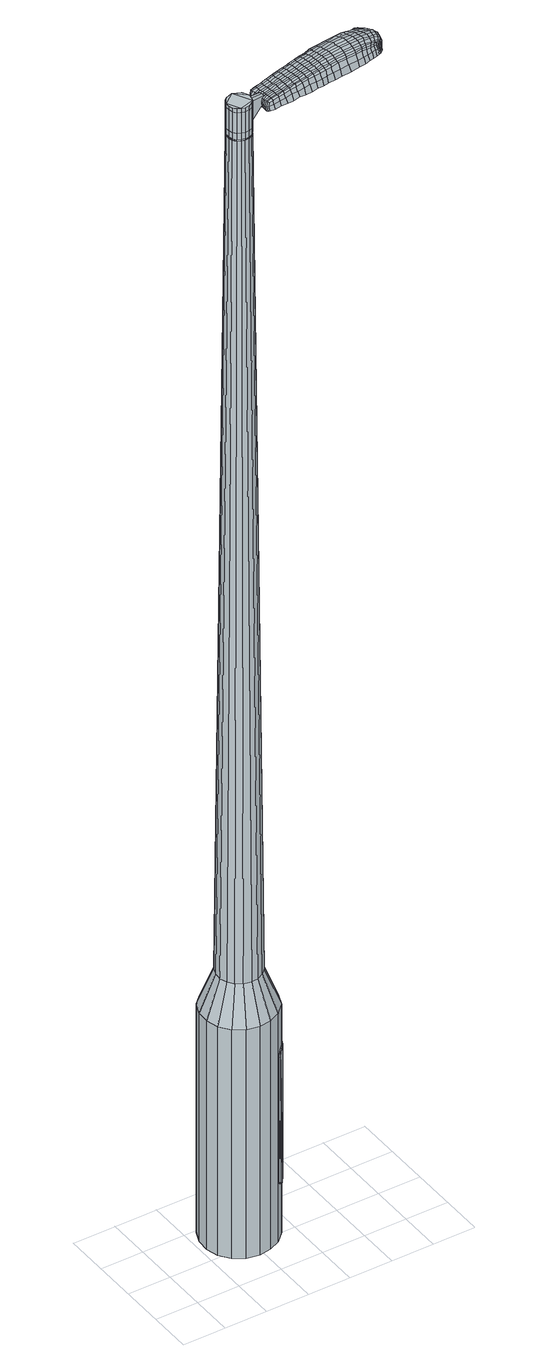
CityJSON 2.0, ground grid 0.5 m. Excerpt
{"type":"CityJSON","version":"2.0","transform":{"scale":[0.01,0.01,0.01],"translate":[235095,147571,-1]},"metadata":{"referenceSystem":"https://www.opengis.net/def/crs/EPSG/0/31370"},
"CityObjects":{
"object1":{"type":"GenericCityObject","attributes":{"cluster":335,"mean_distance_to_centroid":0.333,"new_centroid_x":235095.97,"new_centroid_y":147571.71,"mean_distance_to_camera":10.48,"H1":41.87,"H2":8.5,"Z_final":115.48,"cluster2":30,"proj_x":235096.91,"proj_y":147580.17,"id_line":38484,"bearing_l":96.34,"distance":8.51,"orientation":"right","G_obj":6.34},"geometry":[{"type":"MultiSurface","lod":"2","boundaries":[[[0,1,2,3]],[[1,4,5,2]],[[4,6,7,5]],[[6,8,9,7]],[[8,10,11,9]],[[10,12,13,11]],[[12,14,15,13]],[[14,16,17,15]],[[16,18,19,17]],[[18,20,21,19]],[[20,22,23,21]],[[22,24,25,23]],[[24,26,27,25]],[[26,28,29,27]],[[28,30,31,29]],[[30,32,33,31]],[[32,34,35,33]],[[34,0,3,35]],[[36,37,38,39]],[[38,40,41,42]],[[41,43,42]],[[42,44,45,46]],[[45,47,46]],[[46,48,49,50]],[[49,51,50]],[[42,46,50,38]],[[50,52,39,38]],[[53,36,39]],[[2,5,7,35]],[[7,9,11,15]],[[11,13,15]],[[15,17,19,23]],[[19,21,23]],[[23,25,27,31]],[[27,29,31]],[[15,23,31,7]],[[31,33,35,7]],[[3,2,35]],[[1,0,54,55]],[[0,34,56,54]],[[34,32,57,56]],[[32,30,58,57]],[[30,28,59,58]],[[28,26,60,59]],[[26,24,61,60]],[[24,22,62,61]],[[22,20,63,62]],[[20,18,64,63]],[[18,16,65,64]],[[16,14,66,65]],[[14,12,67,66]],[[12,10,68,67]],[[10,8,69,68]],[[8,6,70,69]],[[6,4,71,70]],[[4,1,55,71]],[[55,54,72,73]],[[54,56,74,72]],[[56,57,75,74]],[[57,58,76,75]],[[58,59,77,76]],[[59,60,78,77]],[[60,61,79,78]],[[61,62,80,79]],[[62,63,81,80]],[[63,64,82,81]],[[64,65,83,82]],[[65,66,84,83]],[[66,67,85,84]],[[67,68,86,85]],[[68,69,87,86]],[[69,70,88,87]],[[70,71,89,88]],[[71,55,73,89]],[[90,91,92,73]],[[74,93,91,90]],[[94,95,93,74]],[[76,96,95,94]],[[97,98,96,76]],[[99,100,98,97]],[[101,102,100,99]],[[103,104,102,101]],[[105,106,104,103]],[[107,108,106,105]],[[109,110,108,107]],[[111,112,110,109]],[[85,113,112,111]],[[114,115,113,85]],[[116,117,115,114]],[[118,119,117,116]],[[120,121,119,118]],[[73,92,121,120]],[[122,123,124,125]],[[126,122,125,127]],[[128,126,127,129]],[[130,128,129,131]],[[132,130,131,133]],[[134,132,133,135]],[[136,134,135,137]],[[138,136,137,139]],[[140,138,139,141]],[[142,140,141,143]],[[144,142,143,145]],[[146,144,145,147]],[[148,146,147,149]],[[150,148,149,151]],[[152,150,151,153]],[[154,152,153,155]],[[72,90,73]],[[72,74,90]],[[75,94,74]],[[75,76,94]],[[77,97,76]],[[77,78,99,97]],[[78,79,101,99]],[[79,80,103,101]],[[80,81,105,103]],[[81,82,107,105]],[[82,83,109,107]],[[83,84,111,109]],[[84,85,111]],[[86,114,85]],[[86,87,116,114]],[[87,88,118,116]],[[88,89,120,118]],[[89,73,120]],[[156,92,91]],[[157,121,92]],[[157,158,119,121]],[[158,159,117,119]],[[159,160,115,117]],[[160,113,115]],[[161,112,113]],[[161,162,110,112]],[[162,163,108,110]],[[163,164,106,108]],[[164,165,104,106]],[[165,166,102,104]],[[166,167,100,102]],[[167,168,98,100]],[[168,96,98]],[[169,95,96]],[[169,93,95]],[[156,91,93]],[[39,52,154,170]],[[92,156,171,155]],[[53,39,170,123]],[[156,93,124,171]],[[36,53,123,122]],[[93,169,125,124]],[[37,36,122,126]],[[169,96,127,125]],[[38,37,126,128]],[[96,168,129,127]],[[40,38,128,130]],[[168,167,131,129]],[[41,40,130,132]],[[167,166,133,131]],[[43,41,132,134]],[[166,165,135,133]],[[42,43,134,136]],[[165,164,137,135]],[[44,42,136,138]],[[164,163,139,137]],[[45,44,138,140]],[[163,162,141,139]],[[47,45,140,142]],[[162,161,143,141]],[[46,47,142,144]],[[161,113,145,143]],[[48,46,144,146]],[[113,160,147,145]],[[49,48,146,148]],[[160,159,149,147]],[[51,49,148,150]],[[159,158,151,149]],[[50,51,150,152]],[[158,157,153,151]],[[52,50,152,154]],[[157,92,155,153]],[[154,155,172,173]],[[155,171,174,172]],[[171,124,175,174]],[[124,123,176,175]],[[123,170,177,176]],[[170,154,173,177]],[[178,179,180,181]],[[182,178,181,183]],[[178,182,184,185]],[[179,178,185,186]],[[187,188,189,190]],[[191,187,190,192]],[[187,191,193,194]],[[188,187,194,195]],[[196,197,198,199]],[[200,196,199,201]],[[196,200,202,203]],[[197,196,203,204]],[[205,206,207,208]],[[209,205,208,210]],[[205,209,211,212]],[[206,205,212,213]],[[214,215,216,217]],[[218,214,217,219]],[[214,218,220,221]],[[215,214,221,222]],[[223,224,225,226]],[[227,223,226,228]],[[223,227,229,230]],[[224,223,230,231]],[[232,233,234,235]],[[224,232,235,225]],[[232,224,231,236]],[[233,232,236,237]],[[238,239,240,241]],[[233,238,241,234]],[[238,233,237,242]],[[239,238,242,243]],[[244,182,183,245]],[[239,244,245,240]],[[244,239,243,246]],[[182,244,246,184]],[[247,248,249,250]],[[251,247,250,252]],[[247,251,253,254]],[[248,247,254,255]],[[256,257,258,259]],[[248,256,259,249]],[[256,248,255,260]],[[257,256,260,261]],[[262,263,264,265]],[[257,262,265,258]],[[262,257,261,266]],[[263,262,266,267]],[[268,269,270,271]],[[263,268,271,264]],[[268,263,267,272]],[[269,268,272,273]],[[274,179,186,275]],[[269,274,275,270]],[[274,269,273,276]],[[179,274,276,180]],[[277,278,279,280]],[[281,277,280,282]],[[277,281,283,284]],[[278,277,284,285]],[[286,287,288,289]],[[278,286,289,279]],[[286,278,285,290]],[[287,286,290,291]],[[292,293,294,295]],[[287,292,295,288]],[[292,287,291,296]],[[293,292,296,297]],[[298,191,192,299]],[[293,298,299,294]],[[298,293,297,300]],[[191,298,300,193]],[[301,302,303,304]],[[305,301,304,306]],[[301,305,307,308]],[[302,301,308,309]],[[310,311,312,313]],[[302,310,313,303]],[[310,302,309,314]],[[311,310,314,315]],[[316,317,318,319]],[[311,316,319,312]],[[316,311,315,320]],[[317,316,320,321]],[[322,323,324,325]],[[317,322,325,318]],[[322,317,321,326]],[[323,322,326,327]],[[328,188,195,329]],[[323,328,329,324]],[[328,323,327,330]],[[188,328,330,189]],[[331,217,216,332]],[[333,331,332,334]],[[331,333,335,336]],[[217,331,336,219]],[[337,333,334,338]],[[339,337,338,340]],[[337,339,341,342]],[[333,337,342,335]],[[343,339,340,344]],[[345,343,344,346]],[[343,345,347,348]],[[339,343,348,341]],[[349,345,346,350]],[[351,349,350,352]],[[349,351,353,354]],[[345,349,354,347]],[[355,351,352,356]],[[206,355,356,207]],[[355,206,213,357]],[[351,355,357,353]],[[358,359,204,203]],[[360,358,203,202]],[[358,360,361,362]],[[359,358,362,363]],[[364,365,363,362]],[[366,364,362,361]],[[364,366,367,368]],[[365,364,368,369]],[[370,371,369,368]],[[372,370,368,367]],[[370,372,373,374]],[[371,370,374,375]],[[376,377,375,374]],[[378,376,374,373]],[[376,378,211,209]],[[377,376,209,210]],[[379,380,381,382]],[[281,379,382,283]],[[379,281,282,383]],[[380,379,383,384]],[[385,200,201,386]],[[380,385,386,381]],[[385,380,384,387]],[[200,385,387,202]],[[388,389,390,391]],[[227,388,391,229]],[[388,227,228,392]],[[389,388,392,393]],[[394,395,396,397]],[[389,394,397,390]],[[394,389,393,398]],[[395,394,398,399]],[[400,197,204,401]],[[395,400,401,396]],[[400,395,399,402]],[[197,400,402,198]],[[403,404,405,406]],[[185,403,406,186]],[[403,185,184,407]],[[404,403,407,408]],[[409,410,411,412]],[[404,409,412,405]],[[409,404,408,413]],[[410,409,413,414]],[[415,208,207,416]],[[410,415,416,411]],[[415,410,414,417]],[[208,415,417,210]],[[418,419,420,421]],[[190,418,421,192]],[[418,190,189,422]],[[419,418,422,423]],[[424,212,211,425]],[[419,424,425,420]],[[424,419,423,426]],[[212,424,426,213]],[[427,428,429,430]],[[305,427,430,307]],[[427,305,306,431]],[[428,427,431,432]],[[433,218,219,434]],[[428,433,434,429]],[[433,428,432,435]],[[218,433,435,220]],[[436,437,438,439]],[[251,436,439,253]],[[436,251,252,440]],[[437,436,440,441]],[[442,443,444,445]],[[437,442,445,438]],[[442,437,441,446]],[[443,442,446,447]],[[448,215,222,449]],[[443,448,449,444]],[[448,443,447,450]],[[215,448,450,216]],[[451,452,441,440]],[[250,451,440,252]],[[451,250,249,453]],[[452,451,453,454]],[[455,456,447,446]],[[452,455,446,441]],[[455,452,454,457]],[[456,455,457,458]],[[459,332,216,450]],[[456,459,450,447]],[[459,456,458,460]],[[332,459,460,334]],[[461,462,463,464]],[[308,461,464,309]],[[461,308,307,430]],[[462,461,430,429]],[[465,336,335,466]],[[462,465,466,463]],[[465,462,429,434]],[[336,465,434,219]],[[467,468,454,453]],[[259,467,453,249]],[[467,259,258,469]],[[468,467,469,470]],[[471,472,458,457]],[[468,471,457,454]],[[471,468,470,473]],[[472,471,473,474]],[[475,338,334,460]],[[472,475,460,458]],[[475,472,474,476]],[[338,475,476,340]],[[477,478,479,480]],[[314,477,480,315]],[[477,314,309,464]],[[478,477,464,463]],[[481,342,341,482]],[[478,481,482,479]],[[481,478,463,466]],[[342,481,466,335]],[[483,484,470,469]],[[265,483,469,258]],[[483,265,264,485]],[[484,483,485,486]],[[487,488,474,473]],[[484,487,473,470]],[[487,484,486,489]],[[488,487,489,490]],[[491,344,340,476]],[[488,491,476,474]],[[491,488,490,492]],[[344,491,492,346]],[[493,494,495,496]],[[320,493,496,321]],[[493,320,315,480]],[[494,493,480,479]],[[497,348,347,498]],[[494,497,498,495]],[[497,494,479,482]],[[348,497,482,341]],[[499,500,486,485]],[[271,499,485,264]],[[499,271,270,501]],[[500,499,501,502]],[[503,504,490,489]],[[500,503,489,486]],[[503,500,502,505]],[[504,503,505,506]],[[507,350,346,492]],[[504,507,492,490]],[[507,504,506,508]],[[350,507,508,352]],[[509,510,511,512]],[[326,509,512,327]],[[509,326,321,496]],[[510,509,496,495]],[[513,354,353,514]],[[510,513,514,511]],[[513,510,495,498]],[[354,513,498,347]],[[515,516,502,501]],[[275,515,501,270]],[[515,275,186,406]],[[516,515,406,405]],[[517,518,506,505]],[[516,517,505,502]],[[517,516,405,412]],[[518,517,412,411]],[[519,356,352,508]],[[518,519,508,506]],[[519,518,411,416]],[[356,519,416,207]],[[520,521,423,422]],[[330,520,422,189]],[[520,330,327,512]],[[521,520,512,511]],[[522,357,213,426]],[[521,522,426,423]],[[522,521,511,514]],[[357,522,514,353]],[[523,524,384,383]],[[280,523,383,282]],[[523,280,279,525]],[[524,523,525,526]],[[527,360,202,387]],[[524,527,387,384]],[[527,524,526,528]],[[360,527,528,361]],[[529,530,531,532]],[[230,529,532,231]],[[529,230,229,391]],[[530,529,391,390]],[[533,534,535,536]],[[530,533,536,531]],[[533,530,390,397]],[[534,533,397,396]],[[537,359,363,538]],[[534,537,538,535]],[[537,534,396,401]],[[359,537,401,204]],[[539,540,526,525]],[[289,539,525,279]],[[539,289,288,541]],[[540,539,541,542]],[[543,366,361,528]],[[540,543,528,526]],[[543,540,542,544]],[[366,543,544,367]],[[545,546,547,548]],[[236,545,548,237]],[[545,236,231,532]],[[546,545,532,531]],[[549,550,551,552]],[[546,549,552,547]],[[549,546,531,536]],[[550,549,536,535]],[[553,365,369,554]],[[550,553,554,551]],[[553,550,535,538]],[[365,553,538,363]],[[555,556,542,541]],[[295,555,541,288]],[[555,295,294,557]],[[556,555,557,558]],[[559,372,367,544]],[[556,559,544,542]],[[559,556,558,560]],[[372,559,560,373]],[[561,562,563,564]],[[242,561,564,243]],[[561,242,237,548]],[[562,561,548,547]],[[565,566,567,568]],[[562,565,568,563]],[[565,562,547,552]],[[566,565,552,551]],[[569,371,375,570]],[[566,569,570,567]],[[569,566,551,554]],[[371,569,554,369]],[[571,572,558,557]],[[299,571,557,294]],[[571,299,192,421]],[[572,571,421,420]],[[573,378,373,560]],[[572,573,560,558]],[[573,572,420,425]],[[378,573,425,211]],[[574,575,408,407]],[[246,574,407,184]],[[574,246,243,564]],[[575,574,564,563]],[[576,577,414,413]],[[575,576,413,408]],[[576,575,563,568]],[[577,576,568,567]],[[578,377,210,417]],[[577,578,417,414]],[[578,577,567,570]],[[377,578,570,375]],[[579,580,581,582]],[[582,581,583,584]],[[585,583,581,586]],[[586,581,580,587]],[[588,589,590,591]],[[591,590,592,593]],[[594,592,590,595]],[[595,590,589,596]],[[597,598,599,600]],[[600,599,601,602]],[[603,601,599,604]],[[604,599,598,605]],[[606,607,608,609]],[[609,608,610,611]],[[612,610,608,613]],[[613,608,607,614]],[[615,616,617,618]],[[618,617,619,620]],[[621,619,617,622]],[[622,617,616,623]],[[624,625,626,627]],[[627,626,628,629]],[[630,628,626,631]],[[631,626,625,632]],[[633,634,635,636]],[[636,635,625,624]],[[632,625,635,637]],[[637,635,634,638]],[[639,640,641,642]],[[642,641,634,633]],[[638,634,641,643]],[[643,641,640,644]],[[584,583,645,646]],[[646,645,640,639]],[[644,640,645,647]],[[647,645,583,585]],[[648,649,650,651]],[[651,650,652,653]],[[654,652,650,655]],[[655,650,649,656]],[[657,658,659,660]],[[660,659,649,648]],[[656,649,659,661]],[[661,659,658,662]],[[663,664,665,666]],[[666,665,658,657]],[[662,658,665,667]],[[667,665,664,668]],[[669,670,671,672]],[[672,671,664,663]],[[668,664,671,673]],[[673,671,670,674]],[[587,580,675,676]],[[676,675,670,669]],[[674,670,675,677]],[[677,675,580,579]],[[678,679,680,681]],[[681,680,682,683]],[[684,682,680,685]],[[685,680,679,686]],[[687,688,689,690]],[[690,689,679,678]],[[686,679,689,691]],[[691,689,688,692]],[[693,694,695,696]],[[696,695,688,687]],[[692,688,695,697]],[[697,695,694,698]],[[593,592,699,700]],[[700,699,694,693]],[[698,694,699,701]],[[701,699,592,594]],[[702,703,704,705]],[[705,704,706,707]],[[708,706,704,709]],[[709,704,703,710]],[[711,712,713,714]],[[714,713,703,702]],[[710,703,713,715]],[[715,713,712,716]],[[717,718,719,720]],[[720,719,712,711]],[[716,712,719,721]],[[721,719,718,722]],[[723,724,725,726]],[[726,725,718,717]],[[722,718,725,727]],[[727,725,724,728]],[[596,589,729,730]],[[730,729,724,723]],[[728,724,729,731]],[[731,729,589,588]],[[615,618,732,733]],[[733,732,734,735]],[[736,734,732,737]],[[737,732,618,620]],[[735,734,738,739]],[[739,738,740,741]],[[742,740,738,743]],[[743,738,734,736]],[[741,740,744,745]],[[745,744,746,747]],[[748,746,744,749]],[[749,744,740,742]],[[747,746,750,751]],[[751,750,752,753]],[[754,752,750,755]],[[755,750,746,748]],[[753,752,756,757]],[[757,756,607,606]],[[614,607,756,758]],[[758,756,752,754]],[[605,759,760,604]],[[604,760,761,603]],[[762,761,760,763]],[[763,760,759,764]],[[764,765,766,763]],[[763,766,767,762]],[[768,767,766,769]],[[769,766,765,770]],[[770,771,772,769]],[[769,772,773,768]],[[774,773,772,775]],[[775,772,771,776]],[[776,777,778,775]],[[775,778,779,774]],[[612,779,778,610]],[[610,778,777,611]],[[780,781,782,783]],[[783,782,682,684]],[[683,682,782,784]],[[784,782,781,785]],[[602,601,786,787]],[[787,786,781,780]],[[785,781,786,788]],[[788,786,601,603]],[[789,790,791,792]],[[792,791,628,630]],[[629,628,791,793]],[[793,791,790,794]],[[795,796,797,798]],[[798,797,790,789]],[[794,790,797,799]],[[799,797,796,800]],[[605,598,801,802]],[[802,801,796,795]],[[800,796,801,803]],[[803,801,598,597]],[[804,805,806,807]],[[807,806,586,587]],[[585,586,806,808]],[[808,806,805,809]],[[810,811,812,813]],[[813,812,805,804]],[[809,805,812,814]],[[814,812,811,815]],[[606,609,816,817]],[[817,816,811,810]],[[815,811,816,818]],[[818,816,609,611]],[[819,820,821,822]],[[822,821,591,593]],[[588,591,821,823]],[[823,821,820,824]],[[612,613,825,826]],[[826,825,820,819]],[[824,820,825,827]],[[827,825,613,614]],[[828,829,830,831]],[[831,830,706,708]],[[707,706,830,832]],[[832,830,829,833]],[[620,619,834,835]],[[835,834,829,828]],[[833,829,834,836]],[[836,834,619,621]],[[837,838,839]],[[839,838,652,654]],[[653,652,838,840]],[[840,838,841]],[[842,843,844,845]],[[845,844,838,837]],[[841,838,844,846]],[[846,844,843,847]],[[623,616,848,849]],[[849,848,843,842]],[[847,843,848,850]],[[850,848,616,615]],[[841,851,852,840]],[[840,852,651,653]],[[648,651,852,853]],[[853,852,851,854]],[[847,855,856,846]],[[846,856,851,841]],[[854,851,856,857]],[[857,856,855,858]],[[615,733,173,850]],[[850,173,855,847]],[[858,855,173,859]],[[859,173,733,735]],[[860,861,862,863]],[[863,862,709,710]],[[708,709,862,831]],[[831,862,861,828]],[[736,737,864,865]],[[865,864,861,860]],[[828,861,864,835]],[[835,864,737,620]],[[854,866,867,853]],[[853,867,660,648]],[[657,660,867,868]],[[868,867,866,869]],[[858,870,871,857]],[[857,871,866,854]],[[869,866,871,872]],[[872,871,870,873]],[[735,739,874,859]],[[859,874,870,858]],[[873,870,874,875]],[[875,874,739,741]],[[876,877,878,879]],[[879,878,715,716]],[[710,715,878,863]],[[863,878,877,860]],[[742,743,880,881]],[[881,880,877,876]],[[860,877,880,865]],[[865,880,743,736]],[[869,882,883,868]],[[868,883,666,657]],[[663,666,883,884]],[[884,883,882,885]],[[873,886,887,872]],[[872,887,882,869]],[[885,882,887,888]],[[888,887,886,889]],[[741,745,890,875]],[[875,890,886,873]],[[889,886,890,891]],[[891,890,745,747]],[[892,893,894,895]],[[895,894,721,722]],[[716,721,894,879]],[[879,894,893,876]],[[748,749,896,897]],[[897,896,893,892]],[[876,893,896,881]],[[881,896,749,742]],[[885,898,899,884]],[[884,899,672,663]],[[669,672,899,900]],[[900,899,898,901]],[[889,902,903,888]],[[888,903,898,885]],[[901,898,903,904]],[[904,903,902,905]],[[747,751,906,891]],[[891,906,902,889]],[[905,902,906,907]],[[907,906,751,753]],[[908,909,910,911]],[[911,910,727,728]],[[722,727,910,895]],[[895,910,909,892]],[[754,755,912,913]],[[913,912,909,908]],[[892,909,912,897]],[[897,912,755,748]],[[901,914,915,900]],[[900,915,676,669]],[[587,676,915,807]],[[807,915,914,804]],[[905,916,917,904]],[[904,917,914,901]],[[804,914,917,813]],[[813,917,916,810]],[[753,757,918,907]],[[907,918,916,905]],[[810,916,918,817]],[[817,918,757,606]],[[824,919,920,823]],[[823,920,731,588]],[[728,731,920,911]],[[911,920,919,908]],[[614,758,921,827]],[[827,921,919,824]],[[908,919,921,913]],[[913,921,758,754]],[[785,922,923,784]],[[784,923,681,683]],[[678,681,923,924]],[[924,923,922,925]],[[603,761,926,788]],[[788,926,922,785]],[[925,922,926,927]],[[927,926,761,762]],[[928,929,930,931]],[[931,930,631,632]],[[630,631,930,792]],[[792,930,929,789]],[[932,933,934,935]],[[935,934,929,928]],[[789,929,934,798]],[[798,934,933,795]],[[764,759,936,937]],[[937,936,933,932]],[[795,933,936,802]],[[802,936,759,605]],[[925,938,939,924]],[[924,939,690,678]],[[687,690,939,940]],[[940,939,938,941]],[[762,767,942,927]],[[927,942,938,925]],[[941,938,942,943]],[[943,942,767,768]],[[944,945,946,947]],[[947,946,637,638]],[[632,637,946,931]],[[931,946,945,928]],[[948,949,950,951]],[[951,950,945,944]],[[928,945,950,935]],[[935,950,949,932]],[[770,765,952,953]],[[953,952,949,948]],[[932,949,952,937]],[[937,952,765,764]],[[941,954,955,940]],[[940,955,696,687]],[[693,696,955,956]],[[956,955,954,957]],[[768,773,958,943]],[[943,958,954,941]],[[957,954,958,959]],[[959,958,773,774]],[[960,961,962,963]],[[963,962,643,644]],[[638,643,962,947]],[[947,962,961,944]],[[964,965,966,967]],[[967,966,961,960]],[[944,961,966,951]],[[951,966,965,948]],[[776,771,968,969]],[[969,968,965,964]],[[948,965,968,953]],[[953,968,771,770]],[[957,970,971,956]],[[956,971,700,693]],[[593,700,971,822]],[[822,971,970,819]],[[774,779,972,959]],[[959,972,970,957]],[[819,970,972,826]],[[826,972,779,612]],[[809,973,974,808]],[[808,974,647,585]],[[644,647,974,963]],[[963,974,973,960]],[[815,975,976,814]],[[814,976,973,809]],[[960,973,976,967]],[[967,976,975,964]],[[611,777,977,818]],[[818,977,975,815]],[[964,975,977,969]],[[969,977,777,776]],[[579,582,181,180]],[[582,584,183,181]],[[594,595,194,193]],[[595,596,195,194]],[[597,600,199,198]],[[600,602,201,199]],[[621,622,221,220]],[[622,623,222,221]],[[624,627,226,225]],[[627,629,228,226]],[[633,636,235,234]],[[636,624,225,235]],[[639,642,241,240]],[[642,633,234,241]],[[584,646,245,183]],[[646,639,240,245]],[[654,655,254,253]],[[655,656,255,254]],[[656,661,260,255]],[[661,662,261,260]],[[662,667,266,261]],[[667,668,267,266]],[[668,673,272,267]],[[673,674,273,272]],[[674,677,276,273]],[[677,579,180,276]],[[684,685,284,283]],[[685,686,285,284]],[[686,691,290,285]],[[691,692,291,290]],[[692,697,296,291]],[[697,698,297,296]],[[698,701,300,297]],[[701,594,193,300]],[[702,705,304,303]],[[705,707,306,304]],[[711,714,313,312]],[[714,702,303,313]],[[717,720,319,318]],[[720,711,312,319]],[[723,726,325,324]],[[726,717,318,325]],[[596,730,329,195]],[[730,723,324,329]],[[780,783,382,381]],[[783,684,283,382]],[[602,787,386,201]],[[787,780,381,386]],[[629,793,392,228]],[[793,794,393,392]],[[794,799,398,393]],[[799,800,399,398]],[[800,803,402,399]],[[803,597,198,402]],[[707,832,431,306]],[[832,833,432,431]],[[833,836,435,432]],[[836,621,220,435]],[[837,839,439,438]],[[839,654,253,439]],[[842,845,445,444]],[[845,837,438,445]],[[623,849,449,222]],[[849,842,444,449]],[[978,979,980,981]],[[982,983,981,980]],[[984,985,986,987]],[[988,989,990,991]],[[979,992,993,980]],[[994,982,980,993]],[[995,984,987,996]],[[997,998,989,988]],[[992,999,1000,993]],[[1000,1001,994,993]],[[1002,995,996,1003]],[[1004,998,997,1005]],[[999,1006,1007,1000]],[[1007,1008,1001,1000]],[[1009,1002,1003,1010]],[[1011,1004,1005,1012]],[[1013,1014,1015,1016]],[[1017,1018,1014,1013]],[[1017,1019,1020,1018]],[[1019,1021,1022,1020]],[[1023,1024,1025,1026]],[[1027,1028,1024,1023]],[[1029,1030,1028,1027]],[[1031,1032,1030,1029]],[[1026,1015,1014,1023]],[[1023,1014,1018,1027]],[[1018,1020,1029,1027]],[[1020,1022,1031,1029]],[[987,986,983,982]],[[996,987,982,994]],[[1001,1003,996,994]],[[1008,1010,1003,1001]],[[988,991,985,984]],[[997,988,984,995]],[[1005,997,995,1002]],[[1012,1005,1002,1009]],[[989,1013,1016,990]],[[998,1017,1013,989]],[[1019,1017,998,1004]],[[1021,1019,1004,1011]],[[1033,1034,1035,1036]],[[1035,1037,1038,1039]],[[1035,1039,1040,1041]],[[1035,1041,1036]],[[1042,1033,1036,1043]],[[1044,1043,1036,1045]],[[1046,1045,1036]],[[1047,1035,1034,1048]],[[1049,1047,1048,1050]],[[1051,1049,1050,1052]],[[1053,1051,1052,1054]],[[1055,1053,1054,1056]],[[1056,1057,1058,1059]],[[1056,1059,1060,1061]],[[1056,1061,1062,1063]],[[1062,1064,1065,1066]],[[1062,1066,1067,1068]],[[1062,1068,1063]],[[1056,1063,1055]],[[1069,1070,1034,1033]],[[1071,1072,1037,1035]],[[1073,1074,1046,1036]],[[1070,1075,1048,1034]],[[1076,1071,1035,1047]],[[1075,1077,1050,1048]],[[1078,1076,1047,1049]],[[1077,1079,1052,1050]],[[1080,1078,1049,1051]],[[1079,1081,1054,1052]],[[1082,1080,1051,1053]],[[1081,1083,1056,1054]],[[1084,1082,1053,1055]],[[1083,1085,1057,1056]],[[1086,1087,1064,1062]],[[1088,1084,1055,1063]],[[1058,1057,1085,1089]],[[1059,1058,1089,1090]],[[1060,1059,1090,1091]],[[1061,1060,1091,1092]],[[1062,1061,1092,1086]],[[1093,1069,1033,1042]],[[1094,1093,1042,1043]],[[1095,1094,1043,1044]],[[1096,1095,1044,1045]],[[1074,1096,1045,1046]],[[1038,1037,1072,1097]],[[1065,1064,1087,1098]],[[1039,1038,1097,1099]],[[1040,1039,1099,1100]],[[1041,1040,1100,1101]],[[1036,1041,1101,1073]],[[1066,1065,1098,1102]],[[1067,1066,1102,1103]],[[1068,1067,1103,1104]],[[1063,1068,1104,1088]]]}]}
},
"vertices":[
[140,78,384],[139,63,384],[139,63,96],[140,78,96],[134,50,384],[134,50,96],[123,39,384],[123,39,96],[110,33,384],[110,33,96],[96,31,384],[96,31,96],[81,34,384],[81,34,96],[69,42,384],[69,42,96],[60,54,384],[60,54,96],[56,68,384],[56,68,96],[57,83,384],[57,83,96],[63,97,384],[63,97,96],[73,107,384],[73,107,96],[86,114,384],[86,114,96],[101,115,384],[101,115,96],[115,112,384],[115,112,96],[128,104,384],[128,104,96],[136,92,384],[136,92,96],[108,83,1524],[104,85,1524],[99,87,1524],[112,75,1524],[95,86,1524],[90,84,1524],[85,76,1524],[87,81,1524],[85,72,1524],[86,67,1524],[93,61,1524],[89,63,1524],[97,60,1524],[102,60,1524],[110,66,1524],[106,62,1524],[111,70,1524],[110,79,1524],[123,76,429],[123,67,429],[121,84,429],[116,91,429],[108,96,429],[100,98,429],[91,97,429],[83,93,429],[77,87,429],[74,79,429],[73,70,429],[76,62,429],[81,55,429],[88,50,429],[97,48,429],[105,49,429],[113,53,429],[119,59,429],[112,75,1483],[111,70,1483],[110,79,1483],[108,83,1483],[104,85,1483],[99,87,1483],[95,86,1483],[90,84,1483],[87,81,1483],[85,76,1483],[85,72,1483],[86,67,1483],[89,63,1483],[93,61,1483],[97,60,1483],[102,60,1483],[106,62,1483],[110,66,1483],[111,75,1483],[111,75,1485],[111,70,1485],[110,79,1485],[107,82,1483],[107,82,1485],[104,85,1485],[99,86,1483],[99,86,1485],[95,85,1483],[95,85,1485],[91,83,1483],[91,83,1485],[88,80,1483],[88,80,1485],[86,76,1483],[86,76,1485],[86,72,1483],[86,72,1485],[87,67,1483],[87,67,1485],[89,64,1483],[89,64,1485],[93,61,1485],[98,60,1483],[98,60,1485],[102,61,1483],[102,61,1485],[106,63,1483],[106,63,1485],[109,66,1483],[109,66,1485],[108,83,1519],[110,79,1519],[110,79,1493],[108,83,1493],[104,85,1519],[104,85,1493],[99,87,1519],[99,87,1493],[95,86,1519],[95,86,1493],[90,84,1519],[90,84,1493],[87,81,1519],[87,81,1493],[85,76,1519],[85,76,1493],[85,72,1519],[85,72,1493],[86,67,1519],[86,67,1493],[89,63,1519],[89,63,1493],[93,61,1519],[93,61,1493],[97,60,1519],[97,60,1493],[102,60,1519],[102,60,1493],[106,62,1519],[106,62,1493],[110,66,1519],[110,66,1493],[111,70,1519],[111,70,1493],[112,75,1485],[110,66,1485],[106,62,1485],[102,60,1485],[97,60,1485],[89,63,1485],[86,67,1485],[85,72,1485],[85,76,1485],[87,81,1485],[90,84,1485],[95,86,1485],[99,87,1485],[108,83,1485],[112,75,1519],[112,75,1493],[131,73,1513],[131,73,1518],[130,77,1513],[130,80,1513],[130,80,1518],[130,77,1518],[206,65,1519],[199,65,1518],[200,64,1509],[208,64,1510],[215,66,1519],[216,65,1510],[214,68,1526],[205,67,1525],[198,66,1525],[202,104,1519],[195,103,1518],[194,101,1525],[201,102,1525],[211,105,1519],[210,103,1526],[212,107,1510],[203,105,1510],[196,104,1509],[277,94,1519],[277,91,1519],[278,91,1513],[278,95,1513],[275,98,1519],[276,99,1513],[274,98,1524],[275,94,1524],[276,91,1524],[203,86,1530],[196,85,1529],[196,82,1529],[204,83,1530],[212,87,1531],[213,84,1531],[212,91,1530],[203,90,1530],[196,89,1529],[123,77,1512],[123,74,1512],[125,75,1517],[124,77,1517],[123,80,1512],[124,80,1517],[124,80,1506],[124,77,1506],[124,74,1506],[265,73,1519],[262,73,1519],[263,71,1512],[266,72,1512],[267,74,1518],[268,73,1512],[266,75,1522],[264,75,1523],[261,74,1524],[257,71,1519],[251,70,1519],[253,69,1512],[258,70,1512],[256,73,1524],[251,72,1525],[245,69,1519],[238,68,1519],[239,67,1511],[247,68,1511],[245,71,1526],[237,70,1526],[226,67,1519],[228,66,1510],[225,69,1526],[132,61,1513],[140,62,1513],[139,63,1518],[132,62,1517],[127,62,1512],[128,62,1516],[128,61,1506],[133,60,1507],[141,61,1507],[147,62,1514],[155,63,1515],[154,64,1520],[146,63,1519],[149,61,1507],[156,61,1507],[162,63,1515],[170,63,1516],[169,65,1522],[161,64,1521],[164,62,1508],[171,62,1508],[177,64,1517],[185,64,1517],[183,65,1524],[176,65,1523],[179,62,1508],[186,63,1509],[192,64,1518],[191,66,1524],[193,63,1509],[262,109,1519],[258,109,1519],[258,108,1524],[262,108,1523],[264,109,1518],[264,108,1522],[265,110,1512],[262,110,1512],[259,110,1512],[253,109,1519],[248,109,1519],[247,107,1525],[253,108,1524],[254,110,1512],[249,110,1512],[242,108,1519],[234,108,1519],[233,106,1526],[241,107,1526],[243,110,1511],[235,109,1511],[222,106,1519],[222,105,1526],[223,108,1510],[129,92,1513],[137,93,1513],[137,94,1507],[130,93,1507],[124,90,1512],[124,91,1506],[125,90,1516],[129,90,1517],[136,92,1518],[144,94,1514],[151,95,1515],[152,97,1507],[145,95,1507],[143,93,1519],[151,94,1520],[159,97,1515],[166,98,1516],[167,99,1508],[160,98,1508],[158,95,1521],[165,96,1522],[173,99,1517],[181,100,1517],[182,102,1509],[174,101,1508],[173,98,1523],[180,99,1524],[188,102,1518],[189,103,1509],[187,100,1524],[130,78,1519],[130,75,1519],[137,79,1520],[137,76,1520],[137,81,1520],[129,81,1519],[144,79,1522],[145,77,1522],[152,80,1523],[152,77,1523],[152,83,1523],[144,82,1521],[159,81,1524],[160,78,1524],[167,82,1525],[167,79,1525],[166,85,1525],[159,84,1524],[174,83,1526],[174,80,1526],[181,84,1527],[182,81,1527],[181,87,1527],[174,86,1526],[189,84,1528],[189,81,1528],[188,88,1528],[272,94,1527],[273,90,1527],[271,98,1526],[267,97,1527],[268,93,1528],[268,90,1528],[261,93,1529],[262,89,1529],[260,97,1528],[253,96,1530],[254,92,1530],[255,88,1530],[247,91,1531],[247,87,1531],[246,95,1530],[237,94,1531],[238,90,1531],[238,86,1531],[225,89,1531],[226,85,1531],[225,93,1531],[266,108,1518],[269,106,1519],[270,107,1513],[267,109,1513],[265,107,1523],[267,105,1523],[272,102,1519],[273,103,1513],[271,102,1524],[269,75,1518],[271,77,1518],[270,78,1523],[268,76,1523],[270,74,1513],[272,76,1513],[273,80,1519],[276,83,1519],[274,83,1524],[272,80,1523],[274,80,1513],[276,83,1513],[277,87,1519],[275,87,1524],[278,87,1513],[205,68,1528],[204,70,1528],[197,70,1528],[197,68,1527],[213,69,1528],[213,71,1529],[204,73,1529],[204,76,1530],[197,76,1529],[197,73,1528],[213,74,1529],[213,77,1530],[204,80,1530],[197,79,1529],[213,80,1531],[201,101,1528],[202,98,1529],[210,99,1529],[210,102,1528],[194,99,1527],[194,97,1528],[202,94,1529],[211,95,1530],[195,93,1528],[122,89,1512],[122,87,1512],[123,87,1517],[123,89,1517],[123,90,1506],[123,88,1506],[122,84,1512],[124,83,1517],[123,84,1506],[125,62,1512],[124,64,1512],[125,63,1506],[126,62,1506],[126,63,1517],[126,65,1517],[124,66,1512],[124,69,1512],[125,69,1506],[125,66,1506],[125,67,1517],[125,69,1517],[124,72,1512],[125,72,1506],[125,72,1517],[131,64,1519],[131,65,1519],[139,64,1520],[138,66,1520],[131,68,1519],[130,70,1519],[138,68,1520],[138,71,1520],[130,73,1519],[138,73,1520],[128,89,1519],[129,87,1519],[136,88,1520],[136,90,1520],[129,84,1519],[136,85,1520],[146,65,1521],[146,66,1521],[154,65,1522],[153,67,1522],[146,69,1521],[145,71,1521],[153,69,1522],[153,72,1523],[145,74,1522],[152,75,1523],[143,91,1521],[143,89,1521],[151,91,1522],[151,93,1522],[144,86,1521],[151,87,1522],[161,66,1523],[161,67,1523],[168,66,1524],[168,68,1524],[160,70,1523],[160,73,1524],[168,70,1525],[168,73,1525],[160,75,1524],[167,76,1525],[158,94,1523],[158,92,1523],[165,93,1524],[165,95,1524],[159,88,1524],[166,89,1525],[176,66,1525],[175,68,1525],[183,67,1526],[183,69,1526],[175,71,1526],[175,74,1526],[183,71,1527],[182,74,1527],[175,77,1526],[182,78,1527],[173,96,1525],[173,94,1525],[180,95,1526],[180,97,1526],[173,90,1526],[180,91,1527],[190,67,1527],[190,69,1527],[190,72,1527],[190,75,1528],[189,78,1528],[187,98,1527],[187,96,1527],[188,92,1528],[263,107,1525],[265,105,1525],[259,107,1526],[261,105,1526],[268,102,1526],[264,101,1527],[265,76,1525],[267,77,1525],[264,77,1526],[262,75,1525],[269,80,1525],[271,83,1526],[267,83,1527],[265,79,1526],[272,87,1526],[268,86,1527],[254,106,1526],[256,105,1527],[248,106,1527],[249,104,1528],[258,101,1528],[251,100,1529],[257,74,1526],[258,76,1527],[252,75,1528],[251,73,1527],[260,78,1527],[261,82,1528],[254,81,1529],[253,78,1528],[262,85,1528],[255,84,1530],[242,106,1528],[243,104,1529],[233,105,1528],[234,103,1529],[245,100,1529],[236,99,1530],[245,72,1528],[246,74,1528],[237,73,1529],[237,71,1528],[246,77,1529],[247,80,1530],[238,79,1530],[238,76,1530],[247,84,1530],[238,83,1531],[222,103,1529],[222,101,1529],[223,97,1530],[225,70,1528],[225,72,1529],[226,75,1530],[226,78,1530],[226,82,1531],[200,66,1509],[199,67,1518],[206,67,1518],[207,66,1509],[214,68,1519],[216,67,1510],[213,69,1525],[205,69,1525],[198,68,1525],[195,99,1525],[195,101,1518],[202,102,1518],[202,100,1525],[211,103,1519],[210,101,1525],[212,105,1510],[204,103,1509],[196,102,1509],[276,91,1513],[275,91,1519],[275,94,1519],[276,94,1513],[273,97,1519],[274,98,1513],[272,97,1524],[273,94,1524],[274,91,1524],[197,82,1528],[196,85,1528],[204,86,1529],[204,83,1529],[213,87,1529],[213,84,1529],[212,91,1529],[203,90,1529],[196,89,1528],[126,75,1516],[126,75,1512],[125,77,1512],[126,77,1516],[125,80,1512],[126,80,1516],[126,81,1506],[126,77,1506],[126,75,1506],[262,73,1512],[261,74,1519],[264,75,1518],[265,74,1512],[266,76,1518],[267,75,1512],[265,77,1522],[264,76,1523],[260,76,1523],[252,71,1512],[251,72,1519],[256,73,1519],[258,72,1512],[256,75,1524],[250,74,1525],[239,69,1511],[237,70,1519],[245,71,1519],[246,70,1511],[244,73,1525],[237,72,1526],[226,69,1519],[228,68,1510],[225,71,1526],[139,65,1518],[140,64,1513],[132,63,1513],[132,64,1517],[127,63,1512],[128,64,1515],[128,63,1506],[133,62,1506],[141,63,1507],[154,66,1520],[155,65,1514],[147,64,1514],[147,65,1519],[149,63,1507],[156,63,1507],[169,67,1522],[170,65,1516],[162,65,1515],[161,66,1521],[164,64,1508],[171,64,1508],[183,67,1523],[184,66,1517],[177,66,1516],[176,67,1522],[179,64,1508],[186,65,1508],[192,66,1517],[191,68,1524],[193,65,1509],[258,106,1523],[258,107,1519],[261,107,1518],[261,106,1523],[263,107,1518],[263,106,1522],[264,108,1512],[262,108,1512],[259,108,1512],[247,105,1525],[248,107,1519],[253,107,1519],[253,106,1524],[254,108,1512],[249,108,1512],[233,104,1526],[234,106,1519],[242,106,1519],[241,105,1525],[243,108,1511],[235,107,1511],[223,104,1519],[222,103,1526],[224,106,1510],[138,92,1507],[137,91,1513],[130,90,1513],[130,91,1506],[125,89,1512],[125,90,1506],[125,88,1515],[129,89,1517],[136,90,1518],[153,95,1507],[152,93,1514],[144,92,1514],[145,94,1507],[144,91,1519],[151,92,1520],[168,98,1508],[167,96,1516],[159,95,1515],[160,96,1508],[159,93,1521],[166,95,1522],[182,100,1508],[181,98,1517],[174,97,1516],[175,99,1508],[173,96,1522],[180,97,1523],[188,100,1517],[189,101,1509],[188,98,1524],[131,78,1518],[131,75,1518],[138,79,1519],[138,76,1519],[137,81,1519],[130,81,1518],[145,79,1520],[145,77,1520],[152,80,1521],[153,78,1521],[152,83,1521],[145,82,1520],[160,81,1523],[160,78,1523],[167,82,1524],[168,79,1524],[167,85,1524],[160,84,1523],[175,83,1525],[175,80,1525],[182,84,1526],[182,81,1526],[182,87,1526],[174,86,1525],[189,84,1527],[189,81,1527],[189,88,1527],[271,90,1526],[271,94,1526],[270,97,1525],[266,97,1526],[267,93,1526],[267,90,1526],[261,89,1528],[261,93,1528],[260,96,1527],[253,95,1528],[254,92,1529],[254,88,1529],[247,88,1530],[247,91,1530],[246,95,1529],[237,94,1530],[238,90,1530],[238,87,1530],[226,85,1530],[225,89,1530],[225,92,1530],[268,105,1513],[267,105,1518],[265,106,1518],[266,107,1512],[264,105,1523],[266,104,1523],[270,101,1519],[271,102,1513],[269,101,1523],[268,79,1523],[269,79,1518],[268,77,1518],[266,78,1523],[269,76,1512],[270,78,1512],[272,84,1523],[274,84,1519],[272,81,1519],[270,81,1523],[272,81,1513],[274,84,1513],[275,87,1519],[273,87,1524],[276,87,1513],[198,70,1527],[205,71,1527],[205,70,1527],[198,69,1526],[213,70,1527],[213,72,1528],[197,76,1528],[204,77,1528],[205,74,1528],[197,73,1527],[213,74,1528],[213,78,1529],[204,80,1529],[197,79,1528],[213,81,1529],[211,99,1528],[202,98,1527],[202,99,1527],[210,100,1527],[195,98,1526],[195,97,1527],[203,94,1528],[211,95,1528],[195,93,1527],[125,87,1516],[124,87,1512],[124,88,1512],[125,88,1516],[125,89,1506],[125,88,1506],[125,84,1512],[126,84,1516],[125,85,1506],[128,64,1506],[127,64,1512],[127,63,1506],[127,64,1516],[128,65,1516],[127,69,1506],[126,69,1512],[126,67,1512],[127,66,1506],[127,67,1516],[127,70,1516],[126,72,1512],[127,72,1506],[127,72,1516],[132,66,1518],[132,65,1518],[139,65,1519],[139,66,1519],[131,70,1518],[132,68,1518],[139,68,1519],[138,71,1519],[138,73,1519],[137,88,1519],[130,87,1518],[129,88,1518],[137,89,1519],[130,84,1518],[137,85,1519],[146,67,1520],[146,66,1520],[154,66,1521],[154,67,1521],[146,72,1520],[146,69,1520],[154,70,1521],[153,72,1521],[146,74,1520],[153,75,1521],[151,90,1521],[144,89,1520],[144,90,1520],[151,92,1521],[144,86,1520],[152,87,1521],[161,68,1522],[161,67,1522],[169,67,1523],[169,68,1523],[161,73,1522],[161,70,1522],[168,71,1523],[168,74,1524],[160,76,1523],[168,76,1524],[166,93,1523],[159,91,1522],[159,93,1522],[166,94,1523],[159,88,1522],[166,89,1523],[176,69,1524],[176,68,1524],[183,68,1525],[183,69,1525],[175,74,1525],[176,71,1524],[183,72,1525],[183,75,1526],[175,77,1525],[182,78,1526],[181,95,1525],[173,94,1524],[173,95,1524],[180,96,1525],[174,90,1524],[181,91,1525],[190,70,1526],[190,69,1526],[190,75,1527],[190,72,1526],[190,78,1527],[188,96,1526],[188,97,1526],[188,92,1526],[264,104,1524],[262,105,1524],[259,105,1525],[261,104,1525],[267,101,1525],[263,101,1525],[263,78,1525],[266,79,1524],[264,77,1524],[261,76,1525],[266,83,1526],[270,84,1525],[268,81,1524],[265,80,1525],[271,87,1525],[267,86,1526],[255,104,1526],[254,105,1526],[248,105,1526],[249,103,1527],[258,100,1526],[251,100,1527],[251,76,1527],[258,77,1526],[256,76,1526],[250,75,1526],[253,82,1528],[260,82,1527],[259,79,1526],[253,78,1527],[261,86,1527],[254,85,1528],[243,103,1527],[242,104,1527],[234,103,1527],[234,102,1528],[244,99,1528],[236,98,1529],[237,74,1528],[245,75,1527],[244,74,1527],[237,73,1527],[238,80,1529],[247,81,1529],[246,78,1528],[238,77,1528],[247,84,1529],[238,83,1530],[223,100,1528],[222,102,1528],[224,97,1529],[225,73,1528],[225,72,1528],[226,79,1529],[226,75,1529],[226,82,1530],[128,62,1508],[127,69,1508],[160,72,1509],[160,64,1509],[181,73,1510],[182,65,1510],[220,77,1512],[221,68,1512],[204,66,1511],[203,75,1511],[238,79,1513],[252,81,1514],[253,72,1514],[239,70,1513],[126,76,1508],[159,79,1509],[180,82,1510],[219,86,1512],[201,84,1511],[237,88,1513],[251,90,1514],[126,83,1508],[158,87,1509],[179,90,1510],[218,95,1512],[200,93,1511],[250,99,1514],[236,97,1513],[125,89,1508],[157,95,1509],[178,99,1510],[217,105,1512],[199,103,1511],[249,107,1514],[235,107,1513],[265,83,1514],[270,85,1514],[270,78,1514],[266,74,1514],[264,91,1514],[269,92,1514],[263,100,1514],[268,99,1514],[262,108,1514],[267,106,1514],[274,88,1515],[277,91,1515],[277,90,1515],[274,84,1515],[273,92,1515],[277,93,1515],[273,97,1515],[276,94,1515],[273,101,1515],[276,95,1515],[113,114,334],[117,113,334],[117,113,165],[103,116,171],[113,114,165],[109,115,165],[106,115,166],[105,116,167],[103,116,169],[109,115,334],[106,115,333],[105,116,332],[103,116,331],[103,116,328],[129,104,165],[129,104,334],[138,92,165],[138,92,334],[142,78,165],[142,78,334],[141,63,165],[141,63,334],[135,49,165],[135,49,334],[132,46,334],[130,43,334],[128,41,333],[126,40,332],[126,39,331],[125,38,328],[132,46,165],[125,38,171],[126,39,169],[126,40,167],[128,41,166],[130,43,165],[112,111,334],[116,110,334],[116,110,165],[112,111,165],[102,113,171],[102,113,328],[127,102,334],[127,102,165],[135,91,334],[135,91,165],[139,77,334],[139,77,165],[138,64,334],[138,64,165],[133,51,334],[133,51,165],[130,48,334],[123,40,328],[123,40,171],[130,48,165],[128,45,334],[126,43,333],[124,42,332],[123,41,331],[109,112,334],[106,113,333],[104,113,332],[103,113,331],[109,112,165],[123,41,169],[106,113,166],[104,113,167],[103,113,169],[124,42,167],[126,43,166],[128,45,165]
]}
